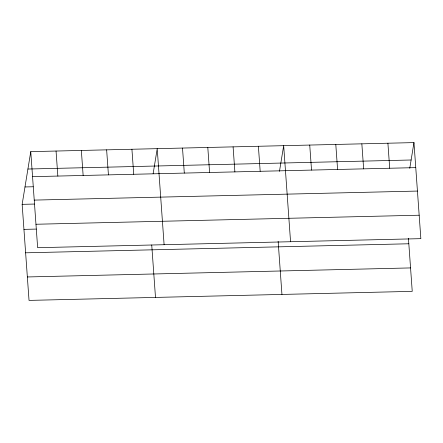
<?xml version="1.0" encoding="UTF-8"?>
<svg xmlns="http://www.w3.org/2000/svg" width="443" height="443" viewBox="0 0 443 443"><rect width="100%" height="100%" fill="white"/><g stroke="black" fill="none" stroke-linecap="round" stroke-linejoin="round"><path stroke-width="0.66" d="M408.429 238.256L412.239 291.361L29.033 300.398L22.15 204.345L30.761 151.639L413.967 142.602L420.85 238.655L37.644 247.692L30.761 151.639M153.123 173.728L157.221 148.654L164.104 244.708M279.472 171.386L283.675 145.675L290.558 241.728M409.764 168.312L413.967 142.602M27.92 169.032L411.121 159.995M32.555 176.663L415.761 167.626M24.991 186.952L33.192 186.758M34.233 200.103L417.439 191.066M22.15 204.345L34.454 204.057M35.966 224.252L419.172 215.215M23.944 229.369L36.248 229.081M25.622 252.809L408.828 243.772M27.355 276.958L410.556 267.921M387.907 143.216L389.702 168.24M361.848 143.831L363.642 168.855M335.794 144.446L337.583 169.47M309.735 145.06L311.529 170.084M278.143 241.33L281.947 294.434M258.385 146.268L260.179 171.297M233.096 146.866L234.884 171.89M207.8 147.464L209.594 172.488M182.51 148.062L184.305 173.086M151.733 245.001L155.493 297.419M131.925 149.252L133.72 174.276M106.636 149.85L108.43 174.874M81.346 150.443L83.14 175.472M56.051 151.041L57.845 176.065"/></g></svg>
